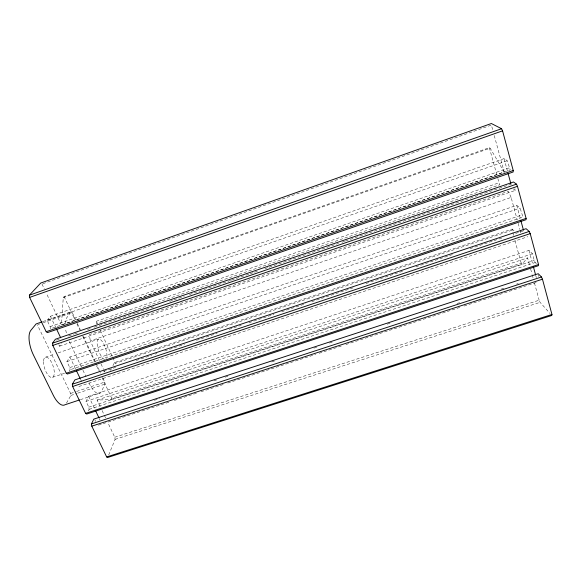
<?xml version="1.0" encoding="UTF-8"?>
<svg xmlns="http://www.w3.org/2000/svg" width="581" height="581" viewBox="0 0 581 581"><rect width="100%" height="100%" fill="white"/><g stroke="black" fill="none" stroke-linecap="round" stroke-linejoin="round"><path stroke-width="0.44" stroke-dasharray="2.9 2.18" d="M513.539 235.399L512.122 229.067L114.493 362.573L112.925 365.696M62.298 324.685L504.199 172.041L490.168 148.199L489.34 147.676L64.106 296.586L63.264 297.639L61.441 324.982L46.269 293.042M108.691 455.01L115.089 439.374L114.769 437.232L107.863 422.692M100.186 406.533L97.114 400.069L111.051 399.539L111.69 398.159L521.186 263.113L522.101 264.065L527.606 257.884L529.727 265.662M102.881 377.977L104.791 382.066L105.088 384.077L101.363 391.558A19.369 7.023 71.8 0 1 89.082 383.162M110.572 370.38L111.356 368.819M88.305 410.927L89.096 409.373L88.791 407.165L86.017 401.384L88.682 396.315L528.957 250.396L532.457 253.744L534.244 260.368L535.217 262.532L536.503 263.789M66.466 403.127L70.875 395.458L70.621 393.446L37.3 324.757M69.183 371.194L70.069 369.77L69.785 367.577L66.909 361.6L69.88 356.981L516.734 205.347L520.118 208.085L522.951 217.098L70.069 369.77M58.797 344.686L59.523 346.211L61.579 343.255M75.726 319.978L72.284 312.622L71.209 311.743L66.641 317.923A19.71 7.255 70.5 0 0 65.195 323.784M47.141 320.421L50.431 316.289L504.054 158.62L507.315 160.712L510.212 169.95L50.373 328.788L50.119 326.609L47.141 320.421L507.315 160.712M42.841 283.731L491.395 125.068L493.051 131.153M63.264 297.639L490.168 148.199M42.987 321.54L71.209 311.743M38.15 324.459L39.857 323.871M43.27 322.687L72.284 312.622M50.119 326.609L509.239 167.844M96.148 321.358L499.028 182.783L499.9 184.729L96.446 323.356L96.148 321.358L97.281 323.828M56.604 340.117L59.175 339.239M68.602 336L73.743 334.235M74.6 333.944L78.028 332.768M87.455 329.536L90.883 328.359M94.311 327.183L135.453 313.065M136.31 312.774L150.029 308.068M150.886 307.77L154.314 306.601M169.739 301.307L173.167 300.13M174.024 299.832L184.308 296.303M189.457 294.538L230.599 280.427M231.456 280.136L245.167 275.43M246.024 275.133L249.452 273.956M250.309 273.666L253.737 272.489M254.594 272.191L258.022 271.015M264.878 268.662L268.306 267.492M269.163 267.195L338.592 243.374M342.02 242.204L344.591 241.318M345.448 241.028L438.016 209.269M441.444 208.092L513.444 183.393M59.523 346.211L515.34 190.394L514.868 188.643M99.453 360.547L90.295 340.887L511.12 197.417L517.25 219.894M45.347 357.235L54.774 354.025M58.202 352.856L98.494 339.122M66.909 361.6L520.118 208.085M69.785 367.577L521.978 214.955M52.544 377.316L64.542 373.278M114.493 362.573L115.445 363.321L512.108 230.207M103.585 371.404L115.626 367.374M136.274 360.46L151.764 355.274M155.207 354.12L156.928 353.546M164.67 350.953L184.46 344.322M196.501 340.292L217.149 333.378M229.197 329.34L241.238 325.309M248.988 322.716L273.934 314.357M281.676 311.765L305.766 303.696M311.794 301.684L353.952 287.566M365.994 283.528L403.853 270.855M415.894 266.817L453.754 254.144M470.102 248.668L503.654 237.433M515.703 233.402L525.166 230.229M78.878 386.51L527.846 236.692M70.621 393.446L75.748 391.739M76.598 391.449L104.791 382.066M70.875 395.458L76.859 393.468M77.716 393.184L105.088 384.077M80.331 399.684L100.012 393.163M86.017 401.384L532.457 253.744M97.114 400.069L527.606 257.884M111.051 399.539L522.101 264.065M88.791 407.165L534.244 260.368M89.096 409.373L535.217 262.532M154.357 400.316L159.535 398.624M213.866 380.86L217.316 379.727M225.079 377.192L228.529 376.06M271.654 361.963L275.103 360.83M313.914 348.142L317.364 347.01M329.434 343.066L332.884 341.933M387.222 324.169L390.672 323.043M457.022 303.536L459.607 302.694M500.989 289.171L504.439 288.045M516.509 284.102L518.237 283.543M98.443 425.183L170.872 401.58M174.322 400.462L197.598 392.872M201.048 391.747L224.331 384.164M227.781 383.039L315.73 354.381M319.172 353.255L342.456 345.666M345.906 344.54L460.58 307.175M464.03 306.049L489.035 297.9M489.899 297.617L538.188 281.887M114.769 437.232L539.146 300.21L540.076 302.323L550.062 313.486M115.089 439.374L540.076 302.323M513.335 188.898L515.34 190.394M512.122 229.067L514.003 230.817M94.848 419.78L95.625 421.399M50.431 316.289L55.761 327.437M69.88 356.981L75.574 368.899M80.512 379.226L81.652 381.615M88.682 396.315L94.754 409.024M99.307 418.552L100.063 420.136M41.985 284.036L44.323 288.953M81.398 366.996L69.873 342.739A19.71 7.255 70.5 0 1 69.168 341.178M82.938 370.228L86.01 376.699M102.103 410.578L104.021 414.616M104.406 415.422L105.56 417.848M77.258 323.247L80.316 329.776M83.373 336.312L95.611 362.457M95.996 363.278L100.586 373.075M64.106 296.586L75.058 319.964M76.983 324.075L79.677 329.826M82.756 336.399L95.081 362.704M96.62 365.994L99.315 371.746M102.009 377.505L111.69 398.159M100.985 363.822L103.273 368.739M103.658 369.56L104.805 372.014M100.31 330.407L112.416 356.734M112.794 357.562L115.445 363.321M511.12 197.417L508.353 191.294L89.394 334.612L90.295 340.887M489.34 147.676L496.9 175.077M497.844 178.505L499.028 182.783M514.977 240.599L521.186 263.113M494.242 135.504L504.199 172.041M518.194 223.351L519.842 229.401M520.075 230.265L520.787 232.858M530.671 269.112L532.08 274.297M532.319 275.162L533.024 277.754M534.44 282.932L539.146 300.21M538.151 274.813L538.587 276.44M504.054 158.62L507.562 171.533M516.734 205.347L520.213 218.173M528.957 250.396L532.879 264.863M535.878 275.924L536.343 277.624M66.365 332.906A19.71 7.255 70.5 0 1 65.45 328.076M104.711 359.508A10.77 3.689 71.2 0 1 97.245 344.867A10.77 3.689 71.2 0 1 102.684 342.1A10.77 3.689 71.2 0 1 106.432 358.637M43.495 361.564A10.676 4.387 71.1 0 0 51.389 377.476A10.676 4.387 71.1 0 0 51.789 362.864A10.676 4.387 71.1 0 0 43.495 361.564"/><path stroke-width="0.87" d="M513.226 170.502L513.205 171.969L47.439 332.623L46.189 331.707L29.624 297.399L29.384 295.206L40.757 283.02L491.352 123.521L501.57 128.728L502.565 130.848L513.226 170.502L46.189 331.707M526.11 218.405L526.052 219.698L67.418 374.041L66.241 373.249L52.798 345.412L52.537 343.189L55.398 339.239L513.466 181.991L516.487 184.162L517.482 186.319L526.11 218.405L66.241 373.249M538.514 264.529L538.427 265.677L86.722 414.042L85.618 413.374L72.632 386.481L72.342 384.244L74.92 379.872L526.081 228.696L529.211 231.441L530.206 233.627L538.514 264.529L85.618 413.374M551.95 314.474L551.819 315.454L107.681 457.479L106.65 456.935L91.791 426.156L91.478 423.905L93.788 419.133L538.238 273.716L541.47 276.992L542.465 279.2L551.95 314.474L106.65 456.935M29.384 295.206L501.57 128.728M29.624 297.399L502.565 130.848M42.13 321.838L36.145 323.915L30.873 330.313A19.587 8.112 70.4 0 0 33.509 355.165L53.212 395.131A19.253 7.851 71.9 0 0 64.919 404.79L79.474 399.968M52.537 343.189L516.487 184.162M52.798 345.412L517.482 186.319M72.342 384.244L529.211 231.441M72.632 386.481L530.206 233.627M91.478 423.905L541.47 276.992M91.791 426.156L542.465 279.2M56.524 329.035L60.707 337.793M76.336 370.489L80.134 378.434M95.509 410.607L98.93 417.754M508.026 173.254L510.83 183.589M520.91 220.744L523.459 230.149M533.343 266.563L535.646 275.074"/></g></svg>
